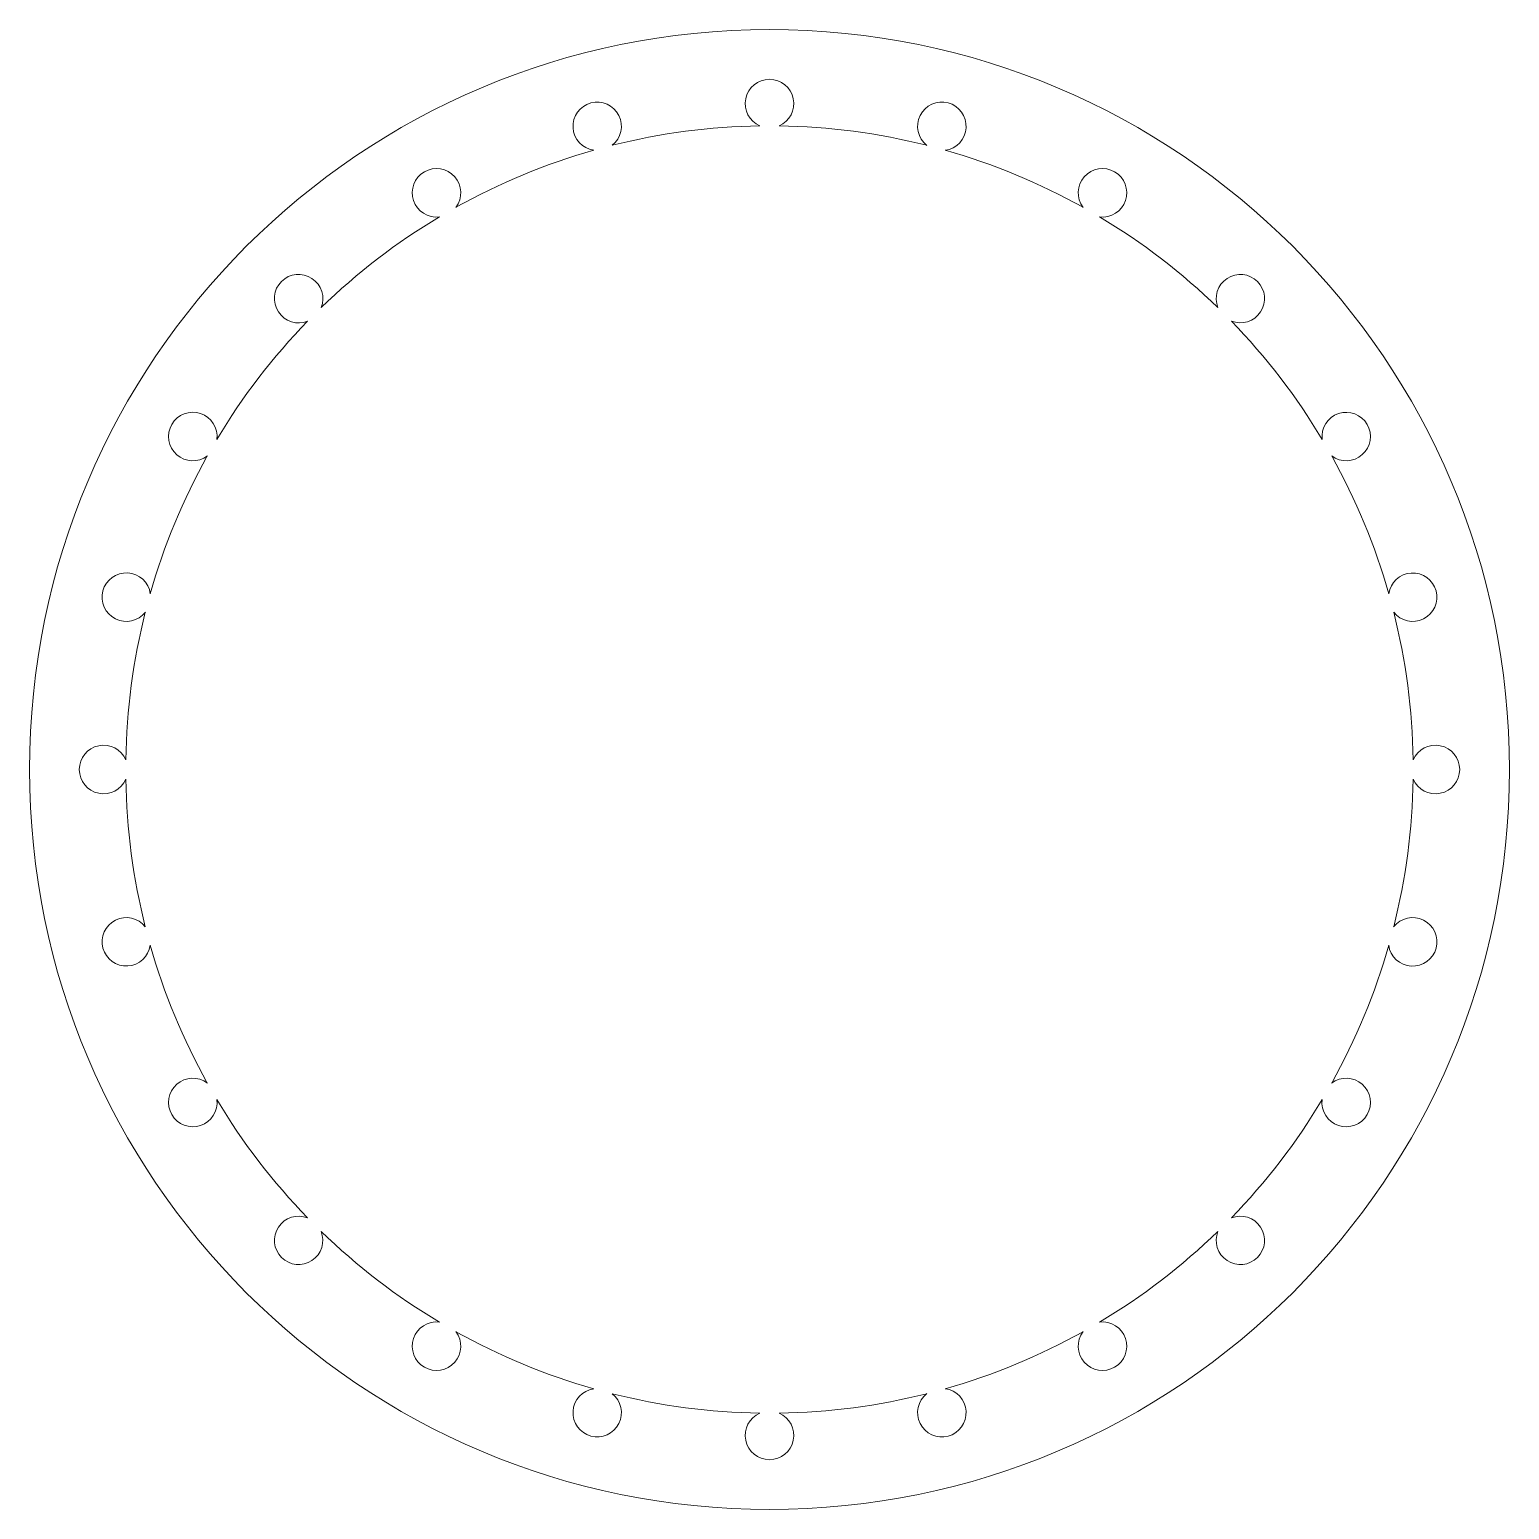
# Model space of a CAD drawing. Header units: millimetres. Extents: x -100 to 100, y -100 to 100.
import ezdxf

# ---------------------------------------------------------------- set-up
doc = ezdxf.new("R2010")
doc.units = ezdxf.units.MM

msp = doc.modelspace()

# ---------------------------------------------------------------- linework, layer by layer
at = {"color": 7, "linetype": 'Continuous', "lineweight": 15}
msp.add_circle((0, 0), 100, dxfattribs=at)
for centre, radius, start, end in [((0, 90), 3.28, 293.2258, 246.7742), ((-23.29, 86.93), 3.27, 308.2258, 261.7742), ((23.29, 86.93), 3.28, 278.2258, 231.7742), ((0, 0), 87, 90.8506, 104.1494), ((0, 0), 87, 75.8506, 89.1494), ((0, 0), 87, 105.8506, 119.1494), ((0, 0), 87, 60.8506, 74.1494), ((-45, 77.94), 3.28, 323.2258, 276.7742), ((45, 77.94), 3.28, 263.2258, 216.7742), ((0, 0), 87, 120.8506, 134.1494), ((0, 0), 87, 45.8506, 59.1494), ((-63.64, 63.64), 3.28, 338.2258, 291.7742), ((63.64, 63.64), 3.27, 248.2258, 201.7742), ((0, 0), 87, 135.8506, 149.1494), ((0, 0), 87, 30.8506, 44.1494), ((-77.94, 45), 3.28, 353.2258, 306.7742), ((77.94, 45), 3.27, 233.2258, 186.7742), ((0, 0), 87, 150.8506, 164.1494), ((0, 0), 87, 15.8506, 29.1494), ((-86.93, 23.29), 3.28, 8.2258, 321.7742), ((86.93, 23.29), 3.27, 218.2258, 171.7742), ((0, 0), 87, 165.8506, 179.1494), ((0, 0), 87, 0.8506, 14.1494), ((-90, 0), 3.28, 23.2258, 336.7742), ((90, 0), 3.28, 203.2258, 156.7742), ((0, 0), 87, 180.8506, 194.1494), ((0, 0), 87, 345.8506, 359.1494), ((-86.93, -23.29), 3.27, 38.2258, 351.7742), ((86.93, -23.29), 3.28, 188.2258, 141.7742), ((0, 0), 87, 195.8506, 209.1494), ((0, 0), 87, 330.8506, 344.1494), ((-77.94, -45), 3.28, 53.2258, 6.7742), ((77.94, -45), 3.28, 173.2258, 126.7742), ((0, 0), 87, 210.8506, 224.1494), ((0, 0), 87, 315.8506, 329.1494), ((-63.64, -63.64), 3.27, 68.2258, 21.7742), ((63.64, -63.64), 3.27, 158.2258, 111.7742), ((0, 0), 87, 225.8506, 239.1494), ((0, 0), 87, 300.8506, 314.1494), ((-45, -77.94), 3.28, 83.2258, 36.7742), ((0, 0), 87, 240.8506, 254.1494), ((0, 0), 87, 285.8506, 299.1494), ((45, -77.94), 3.28, 143.2258, 96.7742), ((-23.29, -86.93), 3.27, 98.2258, 51.7742), ((23.29, -86.93), 3.28, 128.2258, 81.7742), ((0, 0), 87, 255.8506, 269.1494), ((0, 0), 87, 270.8506, 284.1494), ((0, -90), 3.28, 113.2258, 66.7742)]:
    msp.add_arc(centre, radius, start, end, dxfattribs=at)

doc.saveas('drawing.dxf')
